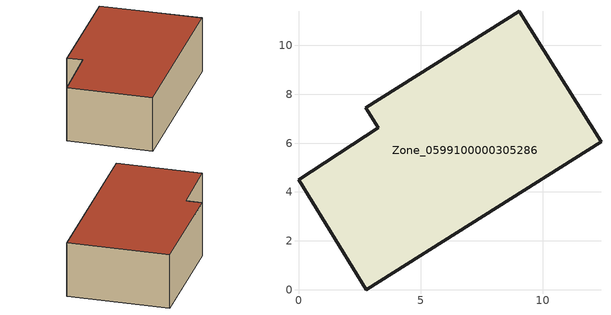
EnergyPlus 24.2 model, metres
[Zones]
Zone_0599100000305286
 floor ground (C_G): 9.05,11.4 12.39,6.05 2.77,0 0,4.5 3.28,6.64 2.76,7.46 z0
 wall outside (C_F): 2.77,0 12.39,6.05 9.05,11.4 2.76,7.46 3.28,6.64 0,4.5 2.77,0 z0:3.49
 roof outside (C_R): 12.39,6.05 9.05,11.4 2.76,7.46 3.28,6.64 0,4.5 2.77,0 z3.49
[BUILDING]
Pand.0599100000305286: North Axis=0; Terrain=City; Loads Convergence Tolerance Value=0.04; Temperature Convergence Tolerance Value=0.4; Solar Distribution=FullExterior; Maximum Number of Warmup Days=25; Minimum Number of Warmup Days=1
[Site:Location]
Rotterdam.The.Hague.AP_ZH_NLD Design_Conditions: Latitude=51.96; Longitude=4.45; Time Zone=1; Elevation=-4.5
[SITE:GROUNDTEMPERATURE:BUILDINGSURFACE]
18, 18, 18, 18, 18, 18, 18, 18, 18, 18, 18, 18
[MATERIAL] Thermal Absorptance=0.9; Solar Absorptance=0.7; Visible Absorptance=0.7
Name | Roughness | Thickness | Conductivity | Density | Specific Heat
G.TI.1946 | MediumSmooth | 0.15 | 1 | 540 | 1210
F.TI.1946 | Rough | 0.3 | 0.857143 | 1920 | 840
R.TI.1946 | MediumRough | 0.2 | 0.1 | 1500 | 1000
[CONSTRUCTION]
C_G: G.TI.1946
C_F: F.TI.1946
C_R: R.TI.1946
[ZONE]
Zone_0599100000305286: Type=1; Multiplier=1; Ceiling Height=Autocalculate; Volume=Autocalculate; Floor Area=autocalculate; Part of Total Floor Area=Yes
[ZONEINFILTRATION:DESIGNFLOWRATE]
Infil_Zone_0599100000305286: Zone or ZoneList or Space or SpaceList=Zone_0599100000305286; Schedule=AlwaysOn; Design Flow Rate Calculation Method=Flow/Area; Flow Rate per Floor Area=0.003; Constant Term Coefficient=1; Temperature Term Coefficient=0; Velocity Term Coefficient=0; Velocity Squared Term Coefficient=0
[HVACTEMPLATE:ZONE:IDEALLOADSAIRSYSTEM]
Zone_0599100000305286: Maximum Heating Supply Air Temperature=50; Minimum Cooling Supply Air Temperature=13; Maximum Heating Supply Air Humidity Ratio=0.0156; Minimum Cooling Supply Air Humidity Ratio=0.0077; Heating Limit=NoLimit; Cooling Limit=NoLimit; Dehumidification Control Type=ConstantSensibleHeatRatio; Cooling Sensible Heat Ratio=0.7; Dehumidification Setpoint=60; Humidification Control Type=None; Humidification Setpoint=30; Outdoor Air Method=None; Outdoor Air Flow Rate per Person=0.00944; Outdoor Air Flow Rate per Zone Floor Area=0; Outdoor Air Flow Rate per Zone=0; Demand Controlled Ventilation Type=None; Outdoor Air Economizer Type=NoEconomizer; Heat Recovery Type=None; Sensible Heat Recovery Effectiveness=0.7; Latent Heat Recovery Effectiveness=0.65
[ZONECONTROL:THERMOSTAT]
ThermostatControl_Zone_0599100000305286: Zone or ZoneList=Zone_0599100000305286; Control Type Schedule=DualSetpointControlType; Control 1=Thermostat_Zone_0599100000305286; Temperature Difference Between Cutout And Setpoint=0
[THERMOSTATSETPOINT:DUALSETPOINT]
Thermostat_Zone_0599100000305286: Heating Setpoint Temperature Schedule=HeatingSetpoint_Zone_0599100000305286; Cooling Setpoint Temperature Schedule=CoolingSetpoint_Zone_0599100000305286
[SCHEDULE:COMPACT]
HeatingSetpoint_Zone_0599100000305286: Through: 12/31, For: AllDays, Until: 24:00, 21
CoolingSetpoint_Zone_0599100000305286: Through: 12/31, For: AllDays, Until: 24:00, 24
DualSetpointControlType: Through: 12/31, For: AllDays, Until: 24:00, 4
AlwaysOn: Through: 12/31, For: AllDays, Until: 24:00, 1
